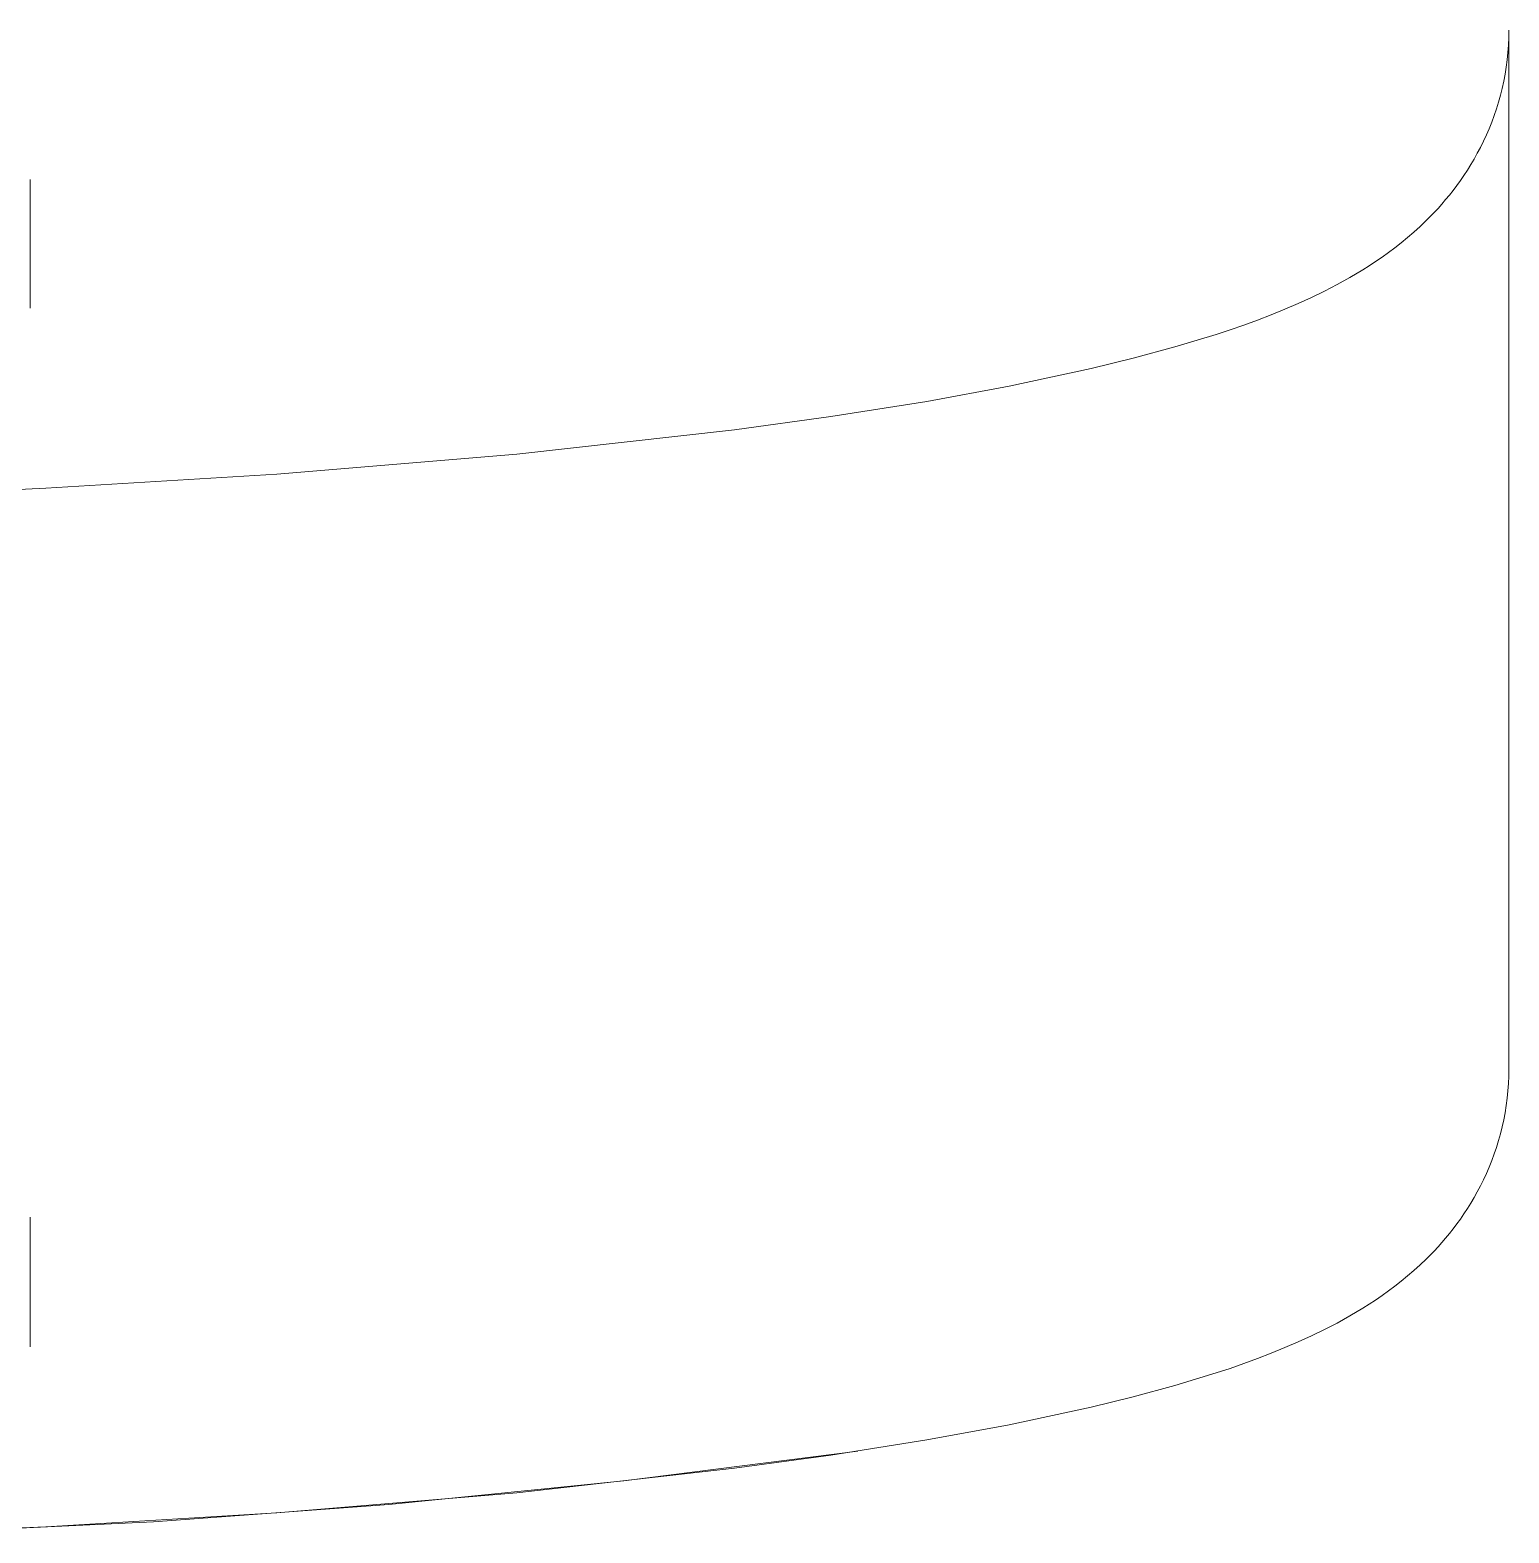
# Model space of a CAD drawing. Header units: millimetres. Extents: x -253 to 4295, y -442 to 2895.
# Drawn here: x 191.43 to 204.83, y 2438.03 to 2451.64 of the extents above; entities that cross this region are included whole.
import ezdxf

# ---------------------------------------------------------------- set-up
doc = ezdxf.new("R2010")
doc.units = ezdxf.units.MM
doc.layers.add('ZANO_R', color=7, linetype='Continuous', lineweight=0)

msp = doc.modelspace()

# ---------------------------------------------------------------- linework, layer by layer
at = {"layer": 'ZANO_R'}
for p, q in [((204.832, 2451.575), (204.829, 2451.507)), ((204.833, 2451.643), (204.832, 2451.575)), ((204.833, 2443.526), (204.833, 2451.643)), ((204.824, 2451.44), (204.817, 2451.374)), ((204.829, 2451.507), (204.824, 2451.44)), ((204.808, 2451.308), (204.798, 2451.243)), ((204.817, 2451.374), (204.808, 2451.308)), ((204.785, 2451.179), (204.771, 2451.115)), ((204.798, 2451.243), (204.785, 2451.179)), ((204.738, 2450.99), (204.719, 2450.929)), ((204.756, 2451.052), (204.738, 2450.99)), ((204.771, 2451.115), (204.756, 2451.052)), ((204.699, 2450.869), (204.677, 2450.809)), ((204.719, 2450.929), (204.699, 2450.869)), ((204.653, 2450.75), (204.628, 2450.693)), ((204.677, 2450.809), (204.653, 2450.75)), ((204.574, 2450.58), (204.546, 2450.527)), ((204.602, 2450.636), (204.574, 2450.58)), ((204.628, 2450.693), (204.602, 2450.636)), ((204.517, 2450.474), (204.487, 2450.424)), ((204.546, 2450.527), (204.517, 2450.474)), ((204.425, 2450.326), (204.393, 2450.28)), ((204.456, 2450.374), (204.425, 2450.326)), ((204.487, 2450.424), (204.456, 2450.374)), ((191.433, 2450.29), (191.433, 2449.123)), ((204.327, 2450.191), (204.293, 2450.148)), ((204.36, 2450.235), (204.327, 2450.191)), ((204.393, 2450.28), (204.36, 2450.235)), ((204.224, 2450.067), (204.19, 2450.028)), ((204.259, 2450.107), (204.224, 2450.067)), ((204.293, 2450.148), (204.259, 2450.107)), ((204.083, 2449.917), (204.027, 2449.864)), ((204.119, 2449.953), (204.083, 2449.917)), ((204.154, 2449.99), (204.119, 2449.953)), ((204.19, 2450.028), (204.154, 2449.99)), ((203.914, 2449.764), (203.857, 2449.716)), ((203.971, 2449.813), (203.914, 2449.764)), ((204.027, 2449.864), (203.971, 2449.813)), ((203.742, 2449.628), (203.684, 2449.586)), ((203.8, 2449.671), (203.742, 2449.628)), ((203.857, 2449.716), (203.8, 2449.671)), ((203.567, 2449.508), (203.509, 2449.471)), ((203.625, 2449.546), (203.567, 2449.508)), ((203.684, 2449.586), (203.625, 2449.546)), ((203.392, 2449.402), (203.277, 2449.338)), ((203.509, 2449.471), (203.392, 2449.402)), ((203.043, 2449.222), (202.923, 2449.167)), ((203.162, 2449.279), (203.043, 2449.222)), ((203.277, 2449.338), (203.162, 2449.279)), ((202.801, 2449.115), (202.679, 2449.064)), ((202.923, 2449.167), (202.801, 2449.115)), ((202.431, 2448.971), (202.306, 2448.928)), ((202.555, 2449.016), (202.431, 2448.971)), ((202.679, 2449.064), (202.555, 2449.016)), ((202.18, 2448.887), (201.806, 2448.773)), ((202.306, 2448.928), (202.18, 2448.887)), ((201.428, 2448.67), (201.048, 2448.577)), ((201.806, 2448.773), (201.428, 2448.67)), ((201.048, 2448.577), (200.305, 2448.417)), ((200.305, 2448.417), (199.557, 2448.28)), ((199.557, 2448.28), (198.688, 2448.142)), ((198.688, 2448.142), (197.816, 2448.022)), ((197.816, 2448.022), (195.844, 2447.801)), ((195.844, 2447.801), (193.669, 2447.62)), ((193.669, 2447.62), (191.575, 2447.493)), ((191.575, 2447.493), (190.414, 2447.439)), ((204.833, 2443.522), (204.833, 2442.238)), ((204.832, 2442.169), (204.829, 2442.101)), ((204.833, 2442.237), (204.832, 2442.169)), ((204.824, 2442.034), (204.817, 2441.968)), ((204.829, 2442.101), (204.824, 2442.034)), ((204.808, 2441.902), (204.798, 2441.837)), ((204.817, 2441.968), (204.808, 2441.902)), ((204.785, 2441.773), (204.771, 2441.709)), ((204.798, 2441.837), (204.785, 2441.773)), ((204.756, 2441.646), (204.738, 2441.584)), ((204.771, 2441.709), (204.756, 2441.646)), ((204.699, 2441.463), (204.677, 2441.403)), ((204.719, 2441.523), (204.699, 2441.463)), ((204.738, 2441.584), (204.719, 2441.523)), ((204.653, 2441.344), (204.628, 2441.287)), ((204.677, 2441.403), (204.653, 2441.344)), ((204.602, 2441.23), (204.574, 2441.174)), ((204.628, 2441.287), (204.602, 2441.23)), ((204.517, 2441.068), (204.487, 2441.018)), ((204.546, 2441.121), (204.517, 2441.068)), ((204.574, 2441.174), (204.546, 2441.121)), ((204.425, 2440.92), (204.393, 2440.874)), ((204.456, 2440.968), (204.425, 2440.92)), ((204.487, 2441.018), (204.456, 2440.968)), ((191.433, 2440.891), (191.433, 2439.717)), ((204.327, 2440.785), (204.293, 2440.742)), ((204.36, 2440.829), (204.327, 2440.785)), ((204.393, 2440.874), (204.36, 2440.829)), ((204.224, 2440.661), (204.19, 2440.622)), ((204.259, 2440.701), (204.224, 2440.661)), ((204.293, 2440.742), (204.259, 2440.701)), ((204.083, 2440.511), (204.027, 2440.458)), ((204.119, 2440.547), (204.083, 2440.511)), ((204.154, 2440.584), (204.119, 2440.547)), ((204.19, 2440.622), (204.154, 2440.584)), ((203.971, 2440.407), (203.914, 2440.358)), ((204.027, 2440.458), (203.971, 2440.407)), ((203.8, 2440.265), (203.742, 2440.222)), ((203.857, 2440.31), (203.8, 2440.265)), ((203.914, 2440.358), (203.857, 2440.31)), ((203.567, 2440.102), (203.509, 2440.065)), ((203.625, 2440.14), (203.567, 2440.102)), ((203.684, 2440.18), (203.625, 2440.14)), ((203.742, 2440.222), (203.684, 2440.18)), ((203.392, 2439.996), (203.277, 2439.932)), ((203.509, 2440.065), (203.392, 2439.996)), ((203.162, 2439.873), (203.043, 2439.816)), ((203.277, 2439.932), (203.162, 2439.873)), ((202.801, 2439.709), (202.679, 2439.658)), ((202.923, 2439.761), (202.801, 2439.709)), ((203.043, 2439.816), (202.923, 2439.761)), ((202.431, 2439.565), (202.306, 2439.521)), ((202.555, 2439.61), (202.431, 2439.565)), ((202.679, 2439.658), (202.555, 2439.61)), ((202.18, 2439.481), (201.806, 2439.367)), ((202.306, 2439.521), (202.18, 2439.481)), ((201.806, 2439.367), (201.428, 2439.264)), ((201.048, 2439.171), (200.305, 2439.011)), ((201.428, 2439.264), (201.048, 2439.171)), ((200.305, 2439.011), (199.557, 2438.874)), ((199.557, 2438.874), (198.688, 2438.736)), ((198.934, 2438.771), (196.812, 2438.502)), ((198.688, 2438.736), (197.816, 2438.616)), ((197.816, 2438.616), (195.844, 2438.395)), ((196.812, 2438.502), (194.684, 2438.289)), ((195.844, 2438.395), (193.669, 2438.214)), ((193.669, 2438.214), (191.575, 2438.087)), ((194.684, 2438.289), (192.551, 2438.132)), ((192.551, 2438.132), (190.414, 2438.03)), ((191.575, 2438.087), (190.414, 2438.033))]:
    msp.add_line(p, q, dxfattribs=at)

doc.saveas('drawing.dxf')
